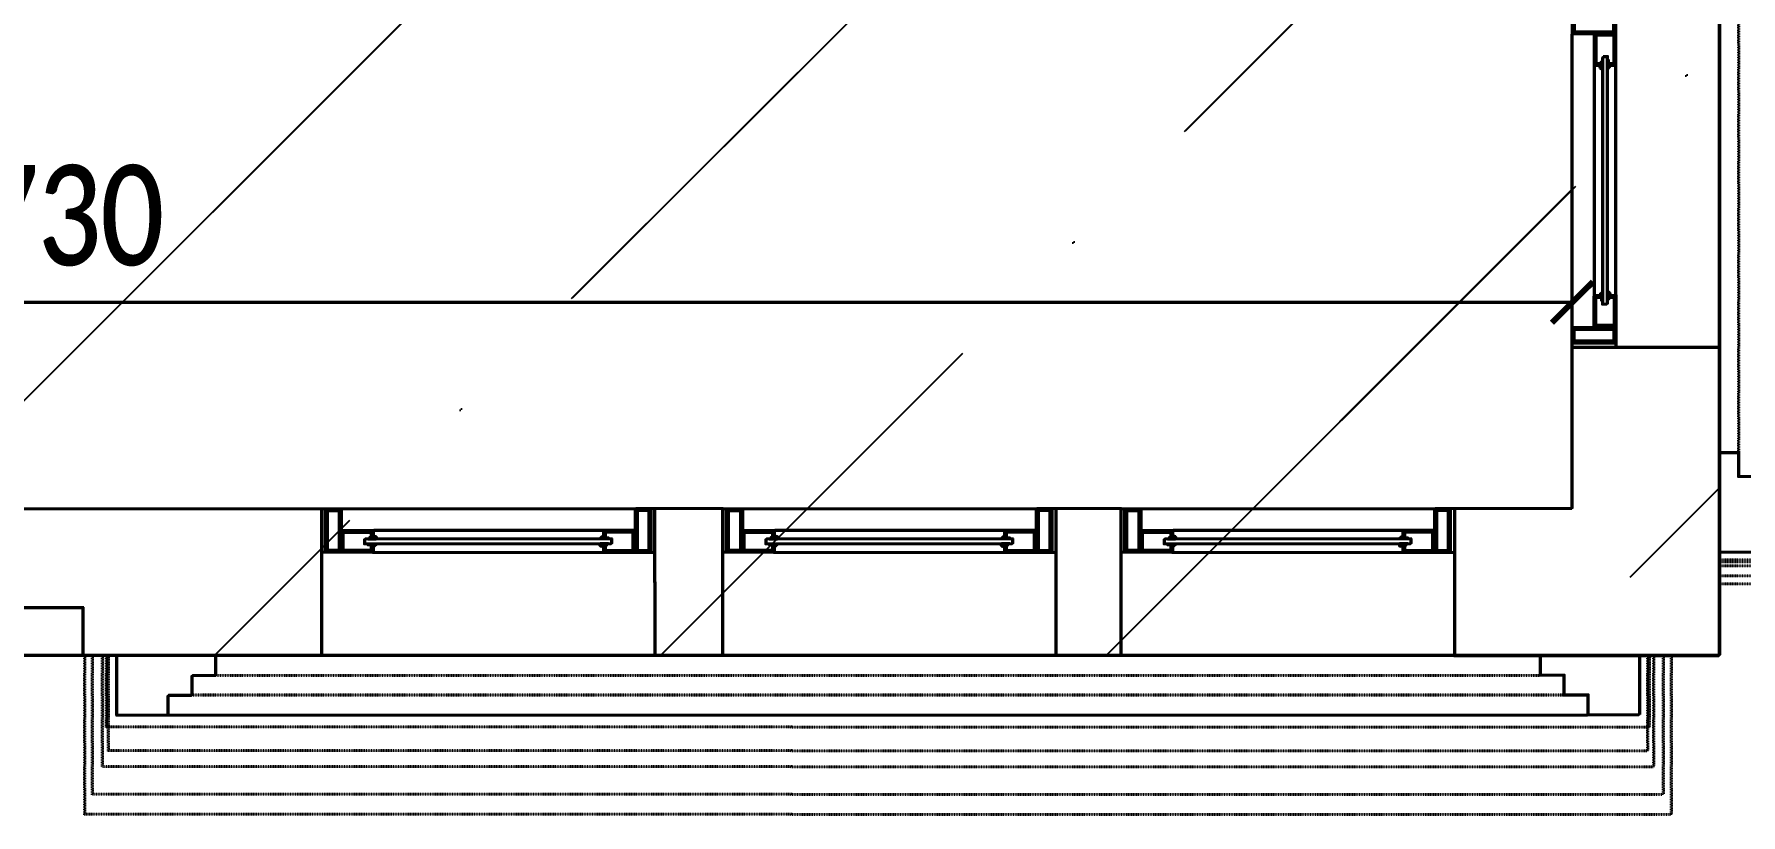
# Model space of a CAD drawing. Header units: inches. Extents: x 4821 to 127877, y 58012 to 433683.
# Drawn here: x 83520 to 87818, y 135061 to 137028 of the extents above; entities that cross this region are included whole.
import ezdxf

# ---------------------------------------------------------------- set-up
doc = ezdxf.new("R2010")
doc.units = ezdxf.units.IN
doc.header["$MEASUREMENT"] = 0
doc.linetypes.add('104-TYPICAL FLOOR$0$HIDDEN', pattern=[0.375, 0.25, -0.125])
for name, color, linetype in [('A-ANNO-DIMS', 90, 'Continuous'), ('A-ELV', 11, 'Continuous'), ('A-LIN-10', 8, 'Continuous'), ('A-WAL-CMU', 7, 'Continuous'), ('A-WALL', 53, 'Continuous'), ('A-WIN', 141, 'Continuous')]:
    doc.layers.add(name, color=color, linetype=linetype)
doc.styles.add('T25-100', font='calibri.ttf', dxfattribs={"width": 0.8, "height": 250})
doc.dimstyles.new('D100', dxfattribs={"dimtxt": 250, "dimasz": 100, "dimexe": 0.18, "dimexo": 0.0625, "dimgap": 90, "dimtad": 1, "dimdec": 0, "dimrnd": 5, "dimzin": 9, "dimdsep": 46, "dimtxsty": 'T25-100', "dimblk": 'ARCHTICK', "dimcen": 90, "dimse1": 1, "dimse2": 1, "dimclrd": 256, "dimclre": 90, "dimclrt": 7, "dimazin": 0, "dimtfac": 200, "dimtdec": 0, "dimtofl": 0, "dimtmove": 2, "dimatfit": 3, "dimldrblk": 'DOT', "dimfxl": 1, "dimtolj": 1, "dimarcsym": 0})

# ---------------------------------------------------------------- blocks, each defined once
blk = doc.blocks.new('nn win')
for points in [[(1073782.3, -1333384.7, 0.506094), (1073772.7, -1333379.1), (1073772.7, -1333381.8), (1073761.4, -1333381.8), (1073761.4, -1333384.7)], [(1074343.1, -1333384.7, -0.506094), (1074352.7, -1333379.1), (1074352.7, -1333381.8), (1074364, -1333381.8), (1074364, -1333384.7)], [(1073782.3, -1333396.7, -0.506094), (1073772.7, -1333402.3), (1073772.7, -1333399.7), (1073761.4, -1333399.7), (1073761.4, -1333396.7)], [(1074343.1, -1333396.7, 0.506094), (1074352.7, -1333402.3), (1074352.7, -1333399.7), (1074364, -1333399.7), (1074364, -1333396.7)]]:
    blk.add_hatch(color=2).paths.add_polyline_path(points)
at = {"color": 2}
for p, q in [((1073652.7, -1333363.2, -517.5), (1073642.7, -1333363.2, -517.5)), ((1074472.7, -1333363.2, -517.5), (1074482.7, -1333363.2, -517.5)), ((1073642.7, -1333473.2, -517.5), (1073652.7, -1333473.2, -517.5)), ((1074482.7, -1333473.2, -517.5), (1074472.7, -1333473.2, -517.5))]:
    blk.add_line(p, q, dxfattribs=at)
for p, q in [((1074352.7, -1333363.2, 517.5), (1073772.7, -1333363.2, -517.5)), ((1073772.7, -1333418.2, -517.5), (1074352.7, -1333418.2, 517.5)), ((1074432.7, -1333473.2, 703), (1073692.7, -1333473.2, -517.5))]:
    blk.add_line(p, q)
at = {"color": 2, "elevation": 1035}
for points in [[(1073652.7, -1333473.2), (1073692.7, -1333473.2), (1073692.7, -1333363.2), (1073692.7, -1333363.2), (1073692.7, -1333363.2), (1073652.7, -1333363.2)], [(1074472.7, -1333473.2), (1074432.7, -1333473.2), (1074432.7, -1333363.2), (1074432.7, -1333363.2), (1074432.7, -1333363.2), (1074472.7, -1333363.2)]]:
    blk.add_lwpolyline(points, close=True, dxfattribs=at)
at = {"color": 9, "elevation": 1035}
for points in [[(1073657.7, -1333468.2), (1073687.7, -1333468.2), (1073687.7, -1333368.2), (1073657.7, -1333368.2)], [(1074467.7, -1333468.2), (1074437.7, -1333468.2), (1074437.7, -1333368.2), (1074467.7, -1333368.2)]]:
    blk.add_lwpolyline(points, close=True, dxfattribs=at)
at = {"color": 2}
for points, elevation in [([(1073772.7, -1333384.7), (1073772.7, -1333363.2), (1073692.7, -1333363.2), (1073692.7, -1333418.2), (1073772.7, -1333418.2), (1073772.7, -1333396.7)], -517.5), ([(1074352.7, -1333384.7), (1074352.7, -1333363.2), (1074432.7, -1333363.2), (1074432.7, -1333418.2), (1074352.7, -1333418.2), (1074352.7, -1333396.7)], 517.5)]:
    blk.add_lwpolyline(points, dxfattribs=dict(at, elevation=elevation))
at = {"color": 9}
for points, elevation in [([(1073768.2, -1333384.7), (1073768.2, -1333367.7), (1073697.2, -1333367.7), (1073697.2, -1333413.7), (1073768.2, -1333413.7), (1073768.2, -1333396.7)], -517.5), ([(1074357.2, -1333384.7), (1074357.2, -1333367.7), (1074428.2, -1333367.7), (1074428.2, -1333413.7), (1074357.2, -1333413.7), (1074357.2, -1333396.7)], 517.5)]:
    blk.add_lwpolyline(points, dxfattribs=dict(at, elevation=elevation))
at = {"color": 2, "elevation": 1035}
for points in [[(1073782.3, -1333384.7, 0.506094), (1073772.7, -1333379.1), (1073772.7, -1333381.8), (1073761.4, -1333381.8), (1073761.4, -1333384.7)], [(1074343.1, -1333384.7, -0.506094), (1074352.7, -1333379.1), (1074352.7, -1333381.8), (1074364, -1333381.8), (1074364, -1333384.7)], [(1073782.3, -1333396.7, -0.506094), (1073772.7, -1333402.3), (1073772.7, -1333399.7), (1073761.4, -1333399.7), (1073761.4, -1333396.7)], [(1074343.1, -1333396.7, 0.506094), (1074352.7, -1333402.3), (1074352.7, -1333399.7), (1074364, -1333399.7), (1074364, -1333396.7)]]:
    blk.add_lwpolyline(points, format="xyb", close=True, dxfattribs=at)
at = {"elevation": 1035}
blk.add_lwpolyline([(1073751.4, -1333396.7), (1074374, -1333396.7), (1074374, -1333384.7), (1073751.4, -1333384.7)], close=True, dxfattribs=at)
blk = doc.blocks.new('kr')
at = {"layer": 'A-ELV'}
blk.add_line((1023877.5, -1333095), (1020301.6, -1333095, 0), dxfattribs=at)
at = {"layer": 'A-ELV', "elevation": 0}
blk.add_lwpolyline([(1020171.6, -1333095), (1020301.6, -1333095), (1020301.6, -1333145), (1020361.6, -1333145), (1020361.6, -1333195), (1020421.6, -1333195), (1020421.6, -1333245), (1020171.6, -1333245), (1020171.6, -1333095)], dxfattribs=at)
at = {"layer": 'A-ELV'}
blk.add_lwpolyline([(1024007.5, -1333095), (1023877.5, -1333095), (1023877.5, -1333145), (1023817.5, -1333145), (1023817.5, -1333195), (1023757.5, -1333195), (1023757.5, -1333245), (1024007.5, -1333245), (1024007.5, -1333095)], dxfattribs=at)
at = {"layer": 'A-LIN-10', "linetype": '104-TYPICAL FLOOR$0$HIDDEN', "ltscale": 0.4}
for p, q in [((1020091.2, -1332845, 0), (1020091.2, -1333245, 0)), ((1022307.5, -1332845), (1020091.2, -1332845, 0)), ((1022307.5, -1332845), (1024087.8, -1332845)), ((1024087.8, -1332845), (1024087.8, -1333245)), ((1020111.2, -1332895, 0), (1020111.2, -1333245, 0)), ((1022307.5, -1332895), (1020111.2, -1332895, 0)), ((1022307.5, -1332895), (1024067.8, -1332895)), ((1024067.8, -1332895), (1024067.8, -1333245)), ((1022307.5, -1332965), (1020136.2, -1332965, 0)), ((1020136.2, -1332965, 0), (1020136.2, -1333245, 0)), ((1022307.5, -1332965), (1024042.8, -1332965)), ((1024042.8, -1332965), (1024042.8, -1333245)), ((1020136.2, -1333005, 0), (1020136.2, -1333245, 0)), ((1022307.5, -1333005), (1020151.2, -1333005, 0)), ((1020151.2, -1333005, 0), (1020151.2, -1333245, 0)), ((1022307.5, -1333005), (1024027.8, -1333005)), ((1024027.8, -1333005), (1024027.8, -1333245)), ((1024042.8, -1333005), (1024042.8, -1333245)), ((1020146.6, -1333065, 0), (1020146.6, -1333245, 0)), ((1022307.5, -1333065), (1020146.6, -1333065, 0)), ((1022307.5, -1333065), (1024032.5, -1333065)), ((1024032.5, -1333065), (1024032.5, -1333245)), ((1020361.6, -1333145, 0), (1023817.5, -1333145)), ((1023757.5, -1333195), (1020421.6, -1333195, 0))]:
    blk.add_line(p, q, dxfattribs=at)
blk = doc.blocks.new('FIRST SLAB EDGE')
at = {"layer": 'A-WAL-CMU'}
for p, q in [((1195942.3, -1737934.8), (1195942.3, -1741934.8)), ((1195572.3, -1741564.8), (1195572.3, -1741158.1)), ((1190781.1, -1741564.8, 0), (1192422.3, -1741564.8, 0)), ((1192422.3, -1741564.8, 0), (1192422.3, -1741934.8, 0)), ((1193432.5, -1741564.8, 0), (1193262.2, -1741564.8, 0)), ((1194435.5, -1741564.8, 0), (1194272.5, -1741564.8, 0)), ((1195573, -1741564.8, 0), (1195275.6, -1741564.8, 0)), ((1191822.3, -1741814.8, 0), (1191376.3, -1741814.8, 0)), ((1191822.3, -1741934.8, 0), (1191822.3, -1741814.8, 0)), ((1192422.3, -1741934.8, 0), (1191822.3, -1741934.8, 0))]:
    blk.add_line(p, q, dxfattribs=at)
for points, elevation in [([(1195572.3, -1741158.1), (1195942.3, -1741158.1)], 1209.3), ([(1193432.5, -1741564.8), (1193432.6, -1741934.8), (1193262.3, -1741934.8), (1193262.2, -1741564.8)], 0), ([(1194435.5, -1741564.8), (1194435.6, -1741934.8), (1194272.6, -1741934.8), (1194272.5, -1741564.8)], 0), ([(1195275.6, -1741564.8), (1195275.6, -1741934.8), (1195943, -1741934.8)], 0)]:
    blk.add_lwpolyline(points, dxfattribs=dict(at, elevation=elevation))
for p, rotation in [((2529187.3, -717666.7, 2057.5), 270), ((2215913.7, -3075179.8, 848.3), 180)]:
    blk.add_blockref('kr', p, dxfattribs=dict(at, rotation=rotation))
at = {"layer": 'A-WIN'}
for p, rotation in [((2529045.5, -666675.4, 1209.3), 270), ((2266904.9, -3075038, 0), 180), ((2267915.2, -3075038, 0), 180), ((2268918.3, -3075038, 0), 180)]:
    blk.add_blockref('nn win', p, dxfattribs=dict(at, rotation=rotation))
blk = doc.blocks.new('_ArchTick')
at = {"color": 0, "linetype": 'ByBlock', "const_width": 0.15}
blk.add_lwpolyline([(-0.5, -0.5), (0.5, 0.5)], dxfattribs=at)
blk = doc.blocks.new('*D174')
at = {"layer": 'A-ANNO-DIMS', "lineweight": -2, "transparency": 16777216}
blk.add_line((79668, 136354.2), (87396, 136354.2), dxfattribs=at)
at = {"layer": 'Defpoints', "color": 0, "transparency": 16777216}
for p in [(87396, 136354.2), (79668, 135837.8, 0), (87396, 135834.2, 0)]:
    blk.add_point(p, dxfattribs=at)
at = {"layer": 'A-ANNO-DIMS', "lineweight": -2, "transparency": 16777216, "xscale": 100, "yscale": 100, "zscale": 100, "rotation": 180}
blk.add_blockref('_ArchTick', (79668, 136354.2), dxfattribs=at)
at = {"layer": 'A-ANNO-DIMS', "lineweight": -2, "transparency": 16777216, "xscale": 100, "yscale": 100, "zscale": 100}
blk.add_blockref('_ArchTick', (87396, 136354.2), dxfattribs=at)
at = {"layer": 'A-ANNO-DIMS', "color": 7, "transparency": 16777216, "insert": (83532, 136572.2), "char_height": 250, "attachment_point": 5, "style": 'T25-100'}
blk.add_mtext('\\A1;7730', dxfattribs=at)
blk = doc.blocks.new('_Dot')
at = {"lineweight": -2}
blk.add_line((-0.5, 0), (-1, 0), dxfattribs=at)
at = {"const_width": 0.5}
blk.add_lwpolyline([(-0.25, 0, 1), (0.25, 0, 1)], format="xyb", close=True, dxfattribs=at)
blk = doc.blocks.new('*D370')
at = {"layer": 'A-ANNO-DIMS', "lineweight": -2, "transparency": 16777216}
blk.add_line((79664.6, 136351.2), (87392.6, 136351.2), dxfattribs=at)
at = {"layer": 'Defpoints', "color": 0, "transparency": 16777216}
for p in [(87392.6, 136351.2), (79664.6, 135834.8, 0), (87392.6, 135831.2, 0)]:
    blk.add_point(p, dxfattribs=at)
at = {"layer": 'A-ANNO-DIMS', "lineweight": -2, "transparency": 16777216, "xscale": 100, "yscale": 100, "zscale": 100, "rotation": 180}
blk.add_blockref('_ArchTick', (79664.6, 136351.2), dxfattribs=at)
at = {"layer": 'A-ANNO-DIMS', "lineweight": -2, "transparency": 16777216, "xscale": 100, "yscale": 100, "zscale": 100}
blk.add_blockref('_ArchTick', (87392.6, 136351.2), dxfattribs=at)
at = {"layer": 'A-ANNO-DIMS', "color": 7, "transparency": 16777216, "insert": (83528.6, 136569.3), "char_height": 250, "attachment_point": 5, "style": 'T25-100'}
blk.add_mtext('\\A1;7730', dxfattribs=at)

msp = doc.modelspace()

# ---------------------------------------------------------------- hatches: boundary and pattern name
at = {"layer": 'A-WALL'}
h = msp.add_hatch(dxfattribs=at)
h.set_pattern_fill('ANSI36', color=5, scale=250)
h.set_pattern_definition([(45, (-1012683.5, -137256.6), (420.9495, 1543.4815), [1984.375, -396.875, 0, -396.875])])
h.paths.add_polyline_path([(87762.8, 147285), (85093.8, 147285), (85093.6, 149082.4), (79540.3, 149082.4), (79540.3, 135461.2), (87762.6, 135461.2)])
h = msp.add_hatch(dxfattribs=at)
h.set_pattern_fill('ANSI36', color=5, scale=250)
h.set_pattern_definition([(45, (-1012680.1, -137253.6), (420.9495, 1543.4815), [1984.375, -396.875, 0, -396.875])])
h.paths.add_polyline_path([(87766.2, 147287.9), (85097.2, 147287.9), (85097, 149085.4), (79543.7, 149085.4), (79543.7, 135464.2), (87766, 135464.2)])

# ---------------------------------------------------------------- linework, layer by layer
at = {"layer": 'A-WALL', "elevation": 0}
for points in [[(71245.3, 149082.5), (85232.9, 149082.5), (85191, 147158.2), (87762, 147158.2), (87762.6, 135461.2), (71096.4, 135461.2), (71245.3, 149082.5)], [(71248.7, 149085.5), (85236.3, 149085.5), (85194.4, 147161.2), (87765.4, 147161.2), (87766, 135464.2), (71099.8, 135464.2), (71248.7, 149085.5)]]:
    msp.add_lwpolyline(points, dxfattribs=at)
at = {"layer": 'A-WALL', "color": 1, "elevation": 0}
for points in [[(79539.6, 149082.4), (85092.9, 149082.4), (85093.2, 147285), (87762.2, 147285), (87762, 135461.2), (79539.6, 135461.2), (79539.6, 149082.4)], [(79543, 149085.4), (85096.3, 149085.4), (85096.6, 147287.9), (87765.6, 147287.9), (87765.4, 135464.2), (79543, 135464.2), (79543, 149085.4)]]:
    msp.add_lwpolyline(points, dxfattribs=at)

# ---------------------------------------------------------------- block references
at = {"layer": 'A-WAL-CMU'}
for p in [(-1108180.4, 1877396.1), (-1108177, 1877399)]:
    msp.add_blockref('FIRST SLAB EDGE', p, dxfattribs=at)

# ---------------------------------------------------------------- dimensions: what is measured, and where the dimension line sits
at = {"layer": 'A-ANNO-DIMS'}
for base, p1, p2, picture, middle in [((87396, 136354.2), (79668, 135837.8, 0), (87396, 135834.2, 0), '*D174', (83532, 136572.2)), ((87392.6, 136351.2), (79664.6, 135834.8, 0), (87392.6, 135831.2, 0), '*D370', (83528.6, 136569.3))]:
    dim = msp.add_linear_dim(base=base, p1=p1, p2=p2, dimstyle='D100', dxfattribs=at)
    dim.commit()
    dim.dimension.update_dxf_attribs({"geometry": picture, "text_midpoint": middle})

doc.saveas('drawing.dxf')
